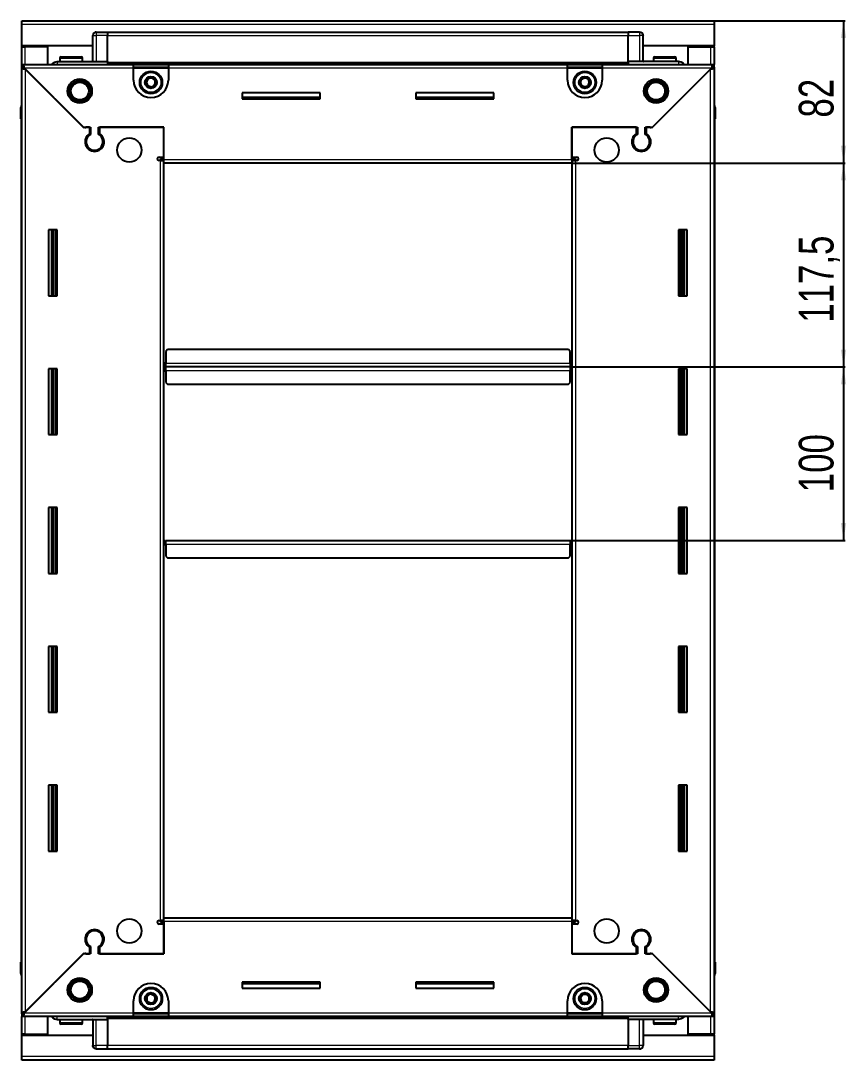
# Model space of a CAD drawing. Header units: millimetres. Extents: x 1021 to 2552, y 463 to 1596.
# Drawn here: x 2076 to 2552, y 843 to 1442 of the extents above; entities that cross this region are included whole.
import ezdxf

# ---------------------------------------------------------------- set-up
doc = ezdxf.new("R2010")
doc.units = ezdxf.units.MM
doc.layers.add('FORMAT', color=7, linetype='Continuous')
doc.styles.add('SLDTEXTSTYLE0', font='TXT', dxfattribs={"width": 0.75})
doc.dimstyles.new('SLDDIMSTYLE0', dxfattribs={"dimtxt": 20, "dimasz": 10, "dimexe": 0, "dimexo": 0.0625, "dimgap": 5, "dimtad": 2, "dimdec": 1, "dimrnd": 1e-09, "dimzin": 12, "dimdsep": 46, "dimtxsty": 'SLDTEXTSTYLE0', "dimsah": 1, "dimcen": 0.09, "dimadec": 0, "dimazin": 3, "dimtfac": 1, "dimtofl": 0, "dimtmove": 0, "dimatfit": 3, "dimfxl": 0, "dimfrac": 2, "dimtolj": 1, "dimtzin": 12, "dimarcsym": 0})

# ---------------------------------------------------------------- blocks, each defined once
blk = doc.blocks.new('_D_5')
at = {"layer": 'FORMAT'}
for p, q in [((2475.83, 1442.16), (2551.32, 1442.16)), ((2550.32, 1442.16), (2550.32, 1360.16)), ((2393.83, 1360.16), (2551.32, 1360.16))]:
    blk.add_line(p, q, dxfattribs=at)
for points in [[(2550.32, 1442.16), (2548.78, 1432.16), (2551.86, 1432.16)], [(2550.32, 1360.16), (2551.86, 1370.16), (2548.78, 1370.16)]]:
    blk.add_solid(points, dxfattribs=at)
at = {"layer": 'FORMAT', "insert": (2524.54, 1386.39), "char_height": 20, "attachment_point": 1, "rotation": 90, "style": 'SLDTEXTSTYLE0'}
blk.add_mtext('82', dxfattribs=at)
blk = doc.blocks.new('_D_6')
at = {"layer": 'FORMAT'}
for p, q in [((2393.83, 1360.16), (2551.32, 1360.16)), ((2550.32, 1360.16), (2550.32, 1242.66)), ((2392.83, 1242.66), (2551.32, 1242.66))]:
    blk.add_line(p, q, dxfattribs=at)
for points in [[(2550.32, 1360.16), (2548.78, 1350.16), (2551.86, 1350.16)], [(2550.32, 1242.66), (2551.86, 1252.66), (2548.78, 1252.66)]]:
    blk.add_solid(points, dxfattribs=at)
at = {"layer": 'FORMAT', "insert": (2524.54, 1268.16), "char_height": 20, "attachment_point": 1, "rotation": 90, "style": 'SLDTEXTSTYLE0'}
blk.add_mtext('117,5', dxfattribs=at)
blk = doc.blocks.new('_D_7')
at = {"layer": 'FORMAT'}
for p, q in [((2392.83, 1242.66), (2551.32, 1242.66)), ((2550.32, 1242.66), (2550.32, 1142.66)), ((2392.83, 1142.66), (2551.32, 1142.66))]:
    blk.add_line(p, q, dxfattribs=at)
for points in [[(2550.32, 1242.66), (2548.78, 1232.66), (2551.86, 1232.66)], [(2550.32, 1142.66), (2551.86, 1152.66), (2548.78, 1152.66)]]:
    blk.add_solid(points, dxfattribs=at)
at = {"layer": 'FORMAT', "insert": (2524.54, 1170.5), "char_height": 20, "attachment_point": 1, "rotation": 90, "style": 'SLDTEXTSTYLE0'}
blk.add_mtext('100', dxfattribs=at)

msp = doc.modelspace()

# ---------------------------------------------------------------- linework, layer by layer
at = {"color": 7, "linetype": 'Continuous', "lineweight": 25}
for p, q in [((2076.82, 1442.16), (2475.82, 1442.16)), ((2076.82, 1440.06), (2076.82, 1442.16)), ((2076.82, 1427.66), (2076.82, 1440.06)), ((2475.82, 1442.16), (2475.82, 1440.06)), ((2475.82, 1440.06), (2475.82, 1427.66)), ((2117.82, 1418.66), (2117.82, 1433.66)), ((2118.49, 1435.16), (2118.49, 1435.16)), ((2119.82, 1435.66), (2126.32, 1435.66)), ((2119.82, 1435.66), (2126.32, 1435.66)), ((2126.32, 1435.66), (2126.32, 1435.66)), ((2126.32, 1435.66), (2126.32, 1435.66)), ((2126.32, 1435.66), (2126.32, 1433.66)), ((2426.32, 1435.51), (2126.32, 1435.51)), ((2126.32, 1418.66), (2126.32, 1433.66)), ((2426.32, 1435.66), (2426.32, 1435.66)), ((2432.82, 1435.66), (2426.32, 1435.66)), ((2432.82, 1435.66), (2426.32, 1435.66)), ((2426.32, 1435.66), (2426.32, 1433.66)), ((2426.32, 1418.66), (2426.32, 1433.66)), ((2434.82, 1433.66), (2434.82, 1433.66)), ((2434.82, 1418.66), (2434.82, 1433.66)), ((2117.82, 1427.66), (2076.82, 1427.66)), ((2076.82, 1427.16), (2076.82, 1427.66)), ((2076.82, 1416.91), (2076.82, 1427.16)), ((2076.82, 1427.16), (2078.92, 1427.16)), ((2078.32, 1427.16), (2078.32, 1427.66)), ((2091.82, 1427.16), (2078.92, 1427.16)), ((2091.82, 1416.91), (2091.82, 1427.16)), ((2475.82, 1427.66), (2434.82, 1427.66)), ((2460.82, 1416.91), (2460.82, 1427.16)), ((2460.82, 1427.16), (2473.72, 1427.16)), ((2473.72, 1427.16), (2475.82, 1427.16)), ((2474.32, 1427.16), (2474.32, 1427.66)), ((2475.82, 1427.16), (2475.82, 1427.66)), ((2475.82, 1427.16), (2475.82, 1416.91)), ((2098.82, 1420.56), (2098.82, 1418.66)), ((2099.62, 1421.36), (2111.02, 1421.36)), ((2111.82, 1418.66), (2111.82, 1420.56)), ((2440.82, 1420.56), (2440.82, 1418.66)), ((2441.62, 1421.36), (2453.02, 1421.36)), ((2453.82, 1418.66), (2453.82, 1420.56)), ((2076.82, 1415.41), (2076.82, 1416.91)), ((2076.82, 1416.91), (2077.82, 1416.91)), ((2076.82, 1414.91), (2076.82, 1415.41)), ((2076.82, 1415.41), (2077.82, 1415.41)), ((2076.82, 870.41), (2076.82, 1414.91)), ((2078.32, 1414.91), (2076.82, 1414.91)), ((2077.82, 1415.41), (2077.82, 1416.91)), ((2077.82, 1416.91), (2141.32, 1416.91)), ((2078.42, 1414.81), (2112.32, 1380.91)), ((2113.02, 1380.21), (2078.92, 1414.31)), ((2097.32, 1418.66), (2126.32, 1418.66)), ((2126.32, 1418.66), (2126.32, 1418.16)), ((2126.32, 1417.51), (2426.32, 1417.51)), ((2141.32, 1414.81), (2141.32, 1416.91)), ((2141.32, 1416.91), (2161.32, 1416.91)), ((2141.32, 1415.41), (2161.32, 1415.41)), ((2141.32, 1407.91), (2141.32, 1414.81)), ((2161.32, 1416.91), (2161.32, 1414.81)), ((2161.32, 1416.91), (2391.32, 1416.91)), ((2161.32, 1414.81), (2161.32, 1407.91)), ((2391.32, 1414.81), (2391.32, 1416.91)), ((2391.32, 1416.91), (2411.32, 1416.91)), ((2391.32, 1415.41), (2411.32, 1415.41)), ((2391.32, 1407.91), (2391.32, 1414.81)), ((2411.32, 1416.91), (2474.82, 1416.91)), ((2411.32, 1416.91), (2411.32, 1414.81)), ((2411.32, 1414.81), (2411.32, 1407.91)), ((2455.32, 1418.66), (2426.32, 1418.66)), ((2426.32, 1418.66), (2426.32, 1418.16)), ((2473.72, 1414.31), (2439.62, 1380.21)), ((2440.32, 1380.91), (2474.22, 1414.81)), ((2474.32, 1414.91), (2475.82, 1414.91)), ((2474.82, 1415.41), (2474.82, 1416.91)), ((2474.82, 1416.91), (2475.82, 1416.91)), ((2474.82, 1415.41), (2475.82, 1415.41)), ((2475.82, 1415.41), (2475.82, 1416.91)), ((2475.82, 1415.41), (2475.82, 1414.91)), ((2475.82, 1414.91), (2475.82, 870.41)), ((2248.82, 1400.66), (2203.82, 1400.66)), ((2203.82, 1400.66), (2203.82, 1397.16)), ((2248.82, 1397.91), (2203.82, 1397.91)), ((2203.82, 1397.16), (2248.82, 1397.16)), ((2248.82, 1397.16), (2248.82, 1400.66)), ((2348.82, 1400.66), (2303.82, 1400.66)), ((2303.82, 1400.66), (2303.82, 1397.16)), ((2348.82, 1397.91), (2303.82, 1397.91)), ((2303.82, 1397.16), (2348.82, 1397.16)), ((2348.82, 1397.16), (2348.82, 1400.66)), ((2076.32, 1392.16), (2076.32, 1385.66)), ((2076.32, 1385.66), (2076.32, 1392.16)), ((2475.82, 1393.49), (2475.82, 1393.49)), ((2476.32, 1392.16), (2476.32, 1385.66)), ((2476.32, 1385.66), (2476.32, 1392.16)), ((2076.32, 1385.66), (2076.32, 1385.66)), ((2076.82, 1385.66), (2076.32, 1385.66)), ((2076.47, 1385.66), (2076.47, 899.66)), ((2475.82, 1385.66), (2476.32, 1385.66)), ((2476.17, 899.66), (2476.17, 1385.66)), ((2476.32, 1385.66), (2476.32, 1385.66)), ((2476.32, 1385.66), (2476.32, 1385.66)), ((2112.32, 1380.91), (2116.52, 1380.91)), ((2113.72, 1380.91), (2113.02, 1380.21)), ((2115.82, 1380.91), (2113.72, 1380.91)), ((2115.82, 1380.91), (2115.82, 1377.02)), ((2116.52, 1380.91), (2116.52, 1376.63)), ((2121.12, 1380.91), (2158.82, 1380.91)), ((2121.12, 1376.63), (2121.12, 1380.91)), ((2121.82, 1377.02), (2121.82, 1380.91)), ((2158.82, 1380.91), (2121.82, 1380.91)), ((2158.82, 1362.26), (2158.82, 1380.91)), ((2158.82, 1363.66), (2158.82, 1380.91)), ((2393.82, 1380.91), (2431.52, 1380.91)), ((2393.82, 1362.26), (2393.82, 1380.91)), ((2393.82, 1380.91), (2393.82, 1363.66)), ((2430.82, 1380.91), (2393.82, 1380.91)), ((2430.82, 1380.91), (2430.82, 1377.02)), ((2431.52, 1380.91), (2431.52, 1376.63)), ((2436.12, 1380.91), (2440.32, 1380.91)), ((2436.12, 1376.63), (2436.12, 1380.91)), ((2438.92, 1380.91), (2436.82, 1380.91)), ((2436.82, 1377.02), (2436.82, 1380.91)), ((2439.62, 1380.21), (2438.92, 1380.91)), ((2116.82, 1368.05), (2116.82, 1367.29)), ((2435.82, 1368.05), (2435.82, 1367.29)), ((2155.97, 1363.66), (2158.82, 1363.66)), ((2156.72, 1361.66), (2155.97, 1361.66)), ((2156.72, 1361.66), (2158.82, 1361.66)), ((2158.82, 1362.66), (2156.82, 1362.66)), ((2156.82, 1362.66), (2156.82, 1361.66)), ((2158.82, 1360.16), (2158.82, 1362.26)), ((2393.82, 1360.16), (2158.82, 1360.16)), ((2158.82, 925.16), (2158.82, 1360.16)), ((2393.82, 1363.66), (2396.67, 1363.66)), ((2395.82, 1362.66), (2393.82, 1362.66)), ((2393.82, 1362.26), (2393.82, 1360.16)), ((2393.82, 1361.66), (2395.92, 1361.66)), ((2393.82, 1360.16), (2393.82, 925.16)), ((2395.82, 1361.66), (2395.82, 1362.66)), ((2396.67, 1361.66), (2395.92, 1361.66)), ((2097.32, 1321.66), (2092.32, 1321.66)), ((2092.32, 1321.66), (2092.32, 1283.66)), ((2094.47, 1283.66), (2094.47, 1321.66)), ((2096.26, 1283.66), (2096.26, 1321.66)), ((2096.29, 1283.66), (2096.29, 1321.66)), ((2097.32, 1283.66), (2097.32, 1321.66)), ((2455.32, 1321.66), (2455.32, 1283.66)), ((2460.32, 1321.66), (2455.32, 1321.66)), ((2456.34, 1321.66), (2456.34, 1283.66)), ((2456.38, 1321.66), (2456.38, 1283.66)), ((2458.17, 1321.66), (2458.17, 1283.66)), ((2460.32, 1283.66), (2460.32, 1321.66)), ((2092.32, 1283.66), (2097.32, 1283.66)), ((2455.32, 1283.66), (2460.32, 1283.66)), ((2160.82, 1252.66), (2159.82, 1251.66)), ((2391.82, 1252.66), (2160.82, 1252.66)), ((2392.82, 1251.66), (2391.82, 1252.66)), ((2159.82, 1251.66), (2159.82, 1244.76)), ((2392.82, 1244.76), (2392.82, 1251.66)), ((2097.32, 1241.66), (2092.32, 1241.66)), ((2092.32, 1241.66), (2092.32, 1203.66)), ((2094.47, 1203.66), (2094.47, 1241.66)), ((2096.26, 1203.66), (2096.26, 1241.66)), ((2096.29, 1203.66), (2096.29, 1241.66)), ((2097.32, 1203.66), (2097.32, 1241.66)), ((2159.57, 1242.66), (2158.82, 1242.66)), ((2159.82, 1245.51), (2159.57, 1245.51)), ((2159.57, 1245.51), (2159.57, 1242.66)), ((2159.57, 1242.66), (2159.57, 1239.81)), ((2159.82, 1242.66), (2159.82, 1244.76)), ((2392.82, 1242.66), (2159.82, 1242.66)), ((2159.82, 1240.56), (2159.82, 1242.66)), ((2159.82, 1240.56), (2159.82, 1233.66)), ((2393.07, 1245.51), (2392.82, 1245.51)), ((2392.82, 1244.76), (2392.82, 1242.66)), ((2392.82, 1242.66), (2392.82, 1240.56)), ((2392.82, 1233.66), (2392.82, 1240.56)), ((2393.07, 1242.66), (2393.07, 1245.51)), ((2393.82, 1242.66), (2393.07, 1242.66)), ((2393.07, 1239.81), (2393.07, 1242.66)), ((2455.32, 1241.66), (2455.32, 1203.66)), ((2460.32, 1241.66), (2455.32, 1241.66)), ((2456.34, 1241.66), (2456.34, 1203.66)), ((2456.38, 1241.66), (2456.38, 1203.66)), ((2458.17, 1241.66), (2458.17, 1203.66)), ((2460.32, 1203.66), (2460.32, 1241.66)), ((2159.57, 1239.81), (2159.82, 1239.81)), ((2392.82, 1239.81), (2393.07, 1239.81)), ((2159.82, 1233.66), (2160.82, 1232.66)), ((2160.82, 1232.66), (2391.82, 1232.66)), ((2391.82, 1232.66), (2392.82, 1233.66)), ((2092.32, 1203.66), (2097.32, 1203.66)), ((2455.32, 1203.66), (2460.32, 1203.66)), ((2097.32, 1161.66), (2092.32, 1161.66)), ((2092.32, 1161.66), (2092.32, 1123.66)), ((2094.47, 1123.66), (2094.47, 1161.66)), ((2096.26, 1123.66), (2096.26, 1161.66)), ((2096.29, 1123.66), (2096.29, 1161.66)), ((2097.32, 1123.66), (2097.32, 1161.66)), ((2455.32, 1161.66), (2455.32, 1123.66)), ((2460.32, 1161.66), (2455.32, 1161.66)), ((2456.34, 1161.66), (2456.34, 1123.66)), ((2456.38, 1161.66), (2456.38, 1123.66)), ((2458.17, 1161.66), (2458.17, 1123.66)), ((2460.32, 1123.66), (2460.32, 1161.66)), ((2158.82, 1142.66), (2159.57, 1142.66)), ((2159.57, 1142.66), (2159.57, 1139.81)), ((2159.57, 1139.81), (2159.82, 1139.81)), ((2159.82, 1140.56), (2159.82, 1142.66)), ((2159.82, 1142.66), (2392.82, 1142.66)), ((2159.82, 1140.56), (2159.82, 1133.66)), ((2392.82, 1142.66), (2392.82, 1140.56)), ((2392.82, 1133.66), (2392.82, 1140.56)), ((2392.82, 1139.81), (2393.07, 1139.81)), ((2393.07, 1139.81), (2393.07, 1142.66)), ((2393.07, 1142.66), (2393.82, 1142.66)), ((2159.82, 1133.66), (2160.82, 1132.66)), ((2160.82, 1132.66), (2391.82, 1132.66)), ((2391.82, 1132.66), (2392.82, 1133.66)), ((2092.32, 1123.66), (2097.32, 1123.66)), ((2455.32, 1123.66), (2460.32, 1123.66)), ((2097.32, 1081.66), (2092.32, 1081.66)), ((2092.32, 1081.66), (2092.32, 1043.66)), ((2094.47, 1043.66), (2094.47, 1081.66)), ((2096.26, 1043.66), (2096.26, 1081.66)), ((2096.29, 1043.66), (2096.29, 1081.66)), ((2097.32, 1043.66), (2097.32, 1081.66)), ((2455.32, 1081.66), (2455.32, 1043.66)), ((2460.32, 1081.66), (2455.32, 1081.66)), ((2456.34, 1081.66), (2456.34, 1043.66)), ((2456.38, 1081.66), (2456.38, 1043.66)), ((2458.17, 1081.66), (2458.17, 1043.66)), ((2460.32, 1043.66), (2460.32, 1081.66)), ((2092.32, 1043.66), (2097.32, 1043.66)), ((2455.32, 1043.66), (2460.32, 1043.66)), ((2097.32, 1001.66), (2092.32, 1001.66)), ((2092.32, 1001.66), (2092.32, 963.66)), ((2094.47, 963.66), (2094.47, 1001.66)), ((2096.26, 963.66), (2096.26, 1001.66)), ((2096.29, 963.66), (2096.29, 1001.66)), ((2097.32, 963.66), (2097.32, 1001.66)), ((2455.32, 1001.66), (2455.32, 963.66)), ((2460.32, 1001.66), (2455.32, 1001.66)), ((2456.34, 1001.66), (2456.34, 963.66)), ((2456.38, 1001.66), (2456.38, 963.66)), ((2458.17, 1001.66), (2458.17, 963.66)), ((2460.32, 963.66), (2460.32, 1001.66)), ((2092.32, 963.66), (2097.32, 963.66)), ((2455.32, 963.66), (2460.32, 963.66)), ((2155.97, 923.66), (2156.72, 923.66)), ((2158.82, 923.66), (2156.72, 923.66)), ((2156.82, 923.66), (2156.82, 922.66)), ((2156.82, 922.66), (2158.82, 922.66)), ((2158.82, 923.06), (2158.82, 925.16)), ((2158.82, 925.16), (2393.82, 925.16)), ((2158.82, 923.06), (2158.82, 904.41)), ((2393.82, 925.16), (2393.82, 923.06)), ((2395.92, 923.66), (2393.82, 923.66)), ((2393.82, 923.06), (2393.82, 904.41)), ((2393.82, 922.66), (2395.82, 922.66)), ((2395.82, 922.66), (2395.82, 923.66)), ((2395.92, 923.66), (2396.67, 923.66)), ((2116.82, 918.04), (2116.82, 917.28)), ((2158.82, 921.66), (2155.97, 921.66)), ((2158.82, 904.41), (2158.82, 921.66)), ((2393.82, 921.66), (2393.82, 904.41)), ((2396.67, 921.66), (2393.82, 921.66)), ((2435.82, 918.04), (2435.82, 917.28)), ((2078.92, 871.01), (2113.02, 905.11)), ((2113.02, 905.11), (2113.72, 904.41)), ((2115.82, 908.3), (2115.82, 904.41)), ((2116.52, 908.7), (2116.52, 904.41)), ((2121.12, 904.41), (2121.12, 908.7)), ((2121.82, 904.41), (2121.82, 908.3)), ((2430.82, 908.3), (2430.82, 904.41)), ((2431.52, 908.7), (2431.52, 904.41)), ((2436.12, 904.41), (2436.12, 908.7)), ((2436.82, 904.41), (2436.82, 908.3)), ((2438.92, 904.41), (2439.62, 905.11)), ((2439.62, 905.11), (2473.72, 871.01)), ((2076.32, 893.16), (2076.32, 899.66)), ((2076.32, 899.66), (2076.32, 899.66)), ((2076.32, 899.66), (2076.32, 899.66)), ((2076.32, 899.66), (2076.32, 893.16)), ((2076.82, 899.66), (2076.32, 899.66)), ((2112.32, 904.41), (2078.42, 870.51)), ((2116.52, 904.41), (2112.32, 904.41)), ((2113.72, 904.41), (2115.82, 904.41)), ((2158.82, 904.41), (2121.12, 904.41)), ((2121.82, 904.41), (2158.82, 904.41)), ((2431.52, 904.41), (2393.82, 904.41)), ((2393.82, 904.41), (2430.82, 904.41)), ((2440.32, 904.41), (2436.12, 904.41)), ((2436.82, 904.41), (2438.92, 904.41)), ((2474.22, 870.51), (2440.32, 904.41)), ((2475.82, 899.66), (2476.32, 899.66)), ((2476.32, 899.66), (2476.32, 899.66)), ((2476.32, 893.16), (2476.32, 899.66)), ((2476.32, 899.66), (2476.32, 893.16)), ((2076.82, 891.84), (2076.82, 891.84)), ((2248.82, 888.16), (2203.82, 888.16)), ((2203.82, 888.16), (2203.82, 884.66)), ((2203.82, 887.41), (2248.82, 887.41)), ((2248.82, 884.66), (2248.82, 888.16)), ((2348.82, 888.16), (2303.82, 888.16)), ((2303.82, 888.16), (2303.82, 884.66)), ((2303.82, 887.41), (2348.82, 887.41)), ((2348.82, 884.66), (2348.82, 888.16)), ((2203.82, 884.66), (2248.82, 884.66)), ((2303.82, 884.66), (2348.82, 884.66)), ((2141.32, 870.51), (2141.32, 877.41)), ((2161.32, 877.41), (2161.32, 870.51)), ((2391.32, 870.51), (2391.32, 877.41)), ((2411.32, 877.41), (2411.32, 870.51)), ((2076.82, 869.91), (2076.82, 870.41)), ((2078.32, 870.41), (2076.82, 870.41)), ((2076.82, 869.91), (2076.82, 868.41)), ((2077.82, 869.91), (2076.82, 869.91)), ((2077.82, 869.91), (2077.82, 868.41)), ((2141.32, 868.41), (2141.32, 870.51)), ((2161.32, 869.91), (2141.32, 869.91)), ((2161.32, 870.51), (2161.32, 868.41)), ((2391.32, 868.41), (2391.32, 870.51)), ((2411.32, 869.91), (2391.32, 869.91)), ((2411.32, 870.51), (2411.32, 868.41)), ((2474.32, 870.41), (2475.82, 870.41)), ((2474.82, 869.91), (2474.82, 868.41)), ((2475.82, 869.91), (2474.82, 869.91)), ((2475.82, 870.41), (2475.82, 869.91)), ((2475.82, 869.91), (2475.82, 868.41)), ((2076.82, 858.16), (2076.82, 868.41)), ((2077.82, 868.41), (2076.82, 868.41)), ((2141.32, 868.41), (2077.82, 868.41)), ((2091.82, 858.16), (2091.82, 868.41)), ((2097.32, 866.66), (2126.32, 866.66)), ((2098.82, 866.66), (2098.82, 864.76)), ((2103.39, 863.96), (2099.62, 863.96)), ((2111.02, 863.96), (2103.39, 863.96)), ((2111.82, 864.76), (2111.82, 866.66)), ((2117.82, 866.66), (2117.82, 851.66)), ((2426.32, 867.81), (2126.32, 867.81)), ((2126.32, 866.66), (2126.32, 867.16)), ((2126.32, 866.66), (2126.32, 851.66)), ((2161.32, 868.41), (2141.32, 868.41)), ((2391.32, 868.41), (2161.32, 868.41)), ((2411.32, 868.41), (2391.32, 868.41)), ((2474.82, 868.41), (2411.32, 868.41)), ((2426.32, 866.66), (2426.32, 867.16)), ((2455.32, 866.66), (2426.32, 866.66)), ((2426.32, 866.66), (2426.32, 851.66)), ((2434.82, 866.66), (2434.82, 851.66)), ((2440.82, 866.66), (2440.82, 864.76)), ((2448.61, 863.96), (2441.62, 863.96)), ((2453.02, 863.96), (2448.61, 863.96)), ((2453.82, 864.76), (2453.82, 866.66)), ((2460.82, 858.16), (2460.82, 868.41)), ((2475.82, 868.41), (2474.82, 868.41)), ((2475.82, 868.41), (2475.82, 858.16)), ((2078.92, 858.16), (2076.82, 858.16)), ((2076.82, 857.66), (2076.82, 858.16)), ((2076.82, 845.26), (2076.82, 857.66)), ((2076.82, 857.66), (2117.82, 857.66)), ((2078.32, 857.66), (2078.32, 858.16)), ((2078.92, 858.16), (2091.82, 858.16)), ((2434.82, 857.66), (2475.82, 857.66)), ((2473.72, 858.16), (2460.82, 858.16)), ((2475.82, 858.16), (2473.72, 858.16)), ((2474.32, 857.66), (2474.32, 858.16)), ((2475.82, 857.66), (2475.82, 858.16)), ((2475.82, 857.66), (2475.82, 845.26)), ((2117.82, 851.66), (2117.82, 851.66)), ((2126.32, 849.66), (2126.32, 851.66)), ((2426.32, 849.66), (2426.32, 851.66)), ((2076.82, 843.16), (2076.82, 845.26)), ((2119.82, 849.66), (2126.32, 849.66)), ((2119.82, 849.66), (2126.32, 849.66)), ((2126.32, 849.81), (2426.32, 849.81)), ((2126.32, 849.66), (2126.32, 849.66)), ((2432.82, 849.66), (2426.32, 849.66)), ((2426.32, 849.66), (2426.32, 849.66)), ((2426.32, 849.66), (2426.32, 849.66)), ((2432.82, 849.66), (2426.32, 849.66)), ((2434.14, 850.16), (2434.14, 850.16)), ((2475.82, 845.26), (2475.82, 843.16)), ((2475.82, 843.16), (2076.82, 843.16))]:
    msp.add_line(p, q, dxfattribs=at)
at = {"color": 8, "linetype": 'Continuous', "lineweight": 18}
for p, q in [((2475.82, 1440.06), (2076.82, 1440.06)), ((2117.82, 1433.66), (2119.82, 1433.66)), ((2119.82, 1435.66), (2119.82, 1433.66)), ((2119.82, 1433.66), (2119.82, 1418.66)), ((2126.32, 1433.66), (2119.82, 1433.66)), ((2426.32, 1433.51), (2126.32, 1433.51)), ((2426.32, 1433.66), (2432.82, 1433.66)), ((2432.82, 1435.66), (2432.82, 1433.66)), ((2432.82, 1433.66), (2432.82, 1418.66)), ((2434.82, 1433.66), (2432.82, 1433.66)), ((2078.92, 1427.16), (2078.92, 1427.66)), ((2078.92, 1416.91), (2078.92, 1427.16)), ((2473.72, 1427.66), (2473.72, 1427.16)), ((2473.72, 1427.16), (2473.72, 1416.91)), ((2098.82, 1420.56), (2111.82, 1420.56)), ((2440.82, 1420.56), (2453.82, 1420.56)), ((2141.32, 1414.81), (2078.42, 1414.81)), ((2078.92, 1414.31), (2078.92, 871.01)), ((2426.32, 1418.16), (2126.32, 1418.16)), ((2426.32, 1416.93), (2126.32, 1416.93)), ((2141.32, 1414.81), (2161.32, 1414.81)), ((2391.32, 1414.81), (2161.32, 1414.81)), ((2391.32, 1414.81), (2411.32, 1414.81)), ((2474.22, 1414.81), (2411.32, 1414.81)), ((2473.72, 871.01), (2473.72, 1414.31)), ((2076.82, 1392.16), (2076.32, 1392.16)), ((2475.82, 1392.16), (2476.32, 1392.16)), ((2156.72, 923.66), (2156.72, 1361.66)), ((2158.82, 1362.26), (2393.82, 1362.26)), ((2395.92, 1361.66), (2395.92, 923.66)), ((2093.82, 1321.66), (2093.82, 1283.66)), ((2095.05, 1321.66), (2095.05, 1283.66)), ((2457.58, 1283.66), (2457.58, 1321.66)), ((2458.82, 1283.66), (2458.82, 1321.66)), ((2093.82, 1241.66), (2093.82, 1203.66)), ((2095.05, 1241.66), (2095.05, 1203.66)), ((2392.82, 1244.76), (2159.82, 1244.76)), ((2159.82, 1240.56), (2392.82, 1240.56)), ((2457.58, 1203.66), (2457.58, 1241.66)), ((2458.82, 1203.66), (2458.82, 1241.66)), ((2093.82, 1161.66), (2093.82, 1123.66)), ((2095.05, 1161.66), (2095.05, 1123.66)), ((2457.58, 1123.66), (2457.58, 1161.66)), ((2458.82, 1123.66), (2458.82, 1161.66)), ((2159.82, 1140.56), (2392.82, 1140.56)), ((2093.82, 1081.66), (2093.82, 1043.66)), ((2095.05, 1081.66), (2095.05, 1043.66)), ((2457.58, 1043.66), (2457.58, 1081.66)), ((2458.82, 1043.66), (2458.82, 1081.66)), ((2093.82, 1001.66), (2093.82, 963.66)), ((2095.05, 1001.66), (2095.05, 963.66)), ((2457.58, 963.66), (2457.58, 1001.66)), ((2458.82, 963.66), (2458.82, 1001.66)), ((2393.82, 923.06), (2158.82, 923.06)), ((2076.82, 893.16), (2076.32, 893.16)), ((2475.82, 893.16), (2476.32, 893.16)), ((2078.42, 870.51), (2141.32, 870.51)), ((2161.32, 870.51), (2141.32, 870.51)), ((2161.32, 870.51), (2391.32, 870.51)), ((2411.32, 870.51), (2391.32, 870.51)), ((2411.32, 870.51), (2474.22, 870.51)), ((2078.92, 858.16), (2078.92, 868.41)), ((2103.12, 864.76), (2098.82, 864.76)), ((2111.82, 864.76), (2103.12, 864.76)), ((2119.82, 851.66), (2119.82, 866.66)), ((2126.32, 868.4), (2426.32, 868.4)), ((2126.32, 867.16), (2426.32, 867.16)), ((2432.82, 851.66), (2432.82, 866.66)), ((2448.79, 864.76), (2440.82, 864.76)), ((2453.82, 864.76), (2448.79, 864.76)), ((2473.72, 868.41), (2473.72, 858.16)), ((2078.92, 857.66), (2078.92, 858.16)), ((2473.72, 858.16), (2473.72, 857.66)), ((2117.82, 851.66), (2119.82, 851.66)), ((2126.32, 851.66), (2119.82, 851.66)), ((2119.82, 849.66), (2119.82, 851.66)), ((2126.32, 851.81), (2426.32, 851.81)), ((2426.32, 851.66), (2432.82, 851.66)), ((2434.82, 851.66), (2432.82, 851.66)), ((2432.82, 849.66), (2432.82, 851.66)), ((2475.82, 845.26), (2076.82, 845.26))]:
    msp.add_line(p, q, dxfattribs=at)
at = {"color": 7, "linetype": 'Continuous', "lineweight": 25, "flags": 128}
for points in [[(2434.67, 1434.42), (2434.78, 1434.05), (2434.82, 1433.66)], [(2117.96, 850.91), (2117.86, 851.27), (2117.82, 851.66)]]:
    msp.add_lwpolyline(points, dxfattribs=at)
at = {"color": 7, "linetype": 'Continuous', "lineweight": 25}
for centre, radius in [((2110.32, 1401.66), 7), ((2110.32, 1401.66), 6.02), ((2151.32, 1406.66), 6.5), ((2151.32, 1406.66), 3.46), ((2401.32, 1406.66), 6.5), ((2401.32, 1406.66), 3.46), ((2442.32, 1401.66), 7), ((2442.32, 1401.66), 6.03), ((2110.32, 1401.66), 5.1), ((2442.32, 1401.66), 5.1), ((2138.82, 1367.66), 7), ((2413.82, 1367.66), 7), ((2138.82, 917.66), 7), ((2413.82, 917.66), 7), ((2110.32, 883.66), 7), ((2110.32, 883.66), 6.02), ((2110.32, 883.66), 5.1), ((2442.32, 883.66), 7), ((2442.32, 883.66), 6.03), ((2442.32, 883.66), 5.1), ((2151.32, 878.66), 6.5), ((2151.32, 878.66), 3.46), ((2401.32, 878.66), 6.5), ((2401.32, 878.66), 3.46)]:
    msp.add_circle(centre, radius, dxfattribs=at)
at = {"color": 8, "linetype": 'Continuous', "lineweight": 18}
for centre in [(2151.32, 1406.66), (2401.32, 1406.66), (2151.32, 878.66), (2401.32, 878.66)]:
    msp.add_circle(centre, 5.7, dxfattribs=at)
at = {"color": 7, "linetype": 'Continuous', "lineweight": 25}
for centre, radius, start, end in [((2119.82, 1433.66), 2, 90, 180), ((2119.82, 1433.66), 2, 90, 131.40962), ((2432.82, 1433.66), 2, 0, 90), ((2099.62, 1420.56), 0.8, 90, 180), ((2111.02, 1420.56), 0.8, 0, 90), ((2441.62, 1420.56), 0.8, 90, 180), ((2453.02, 1420.56), 0.8, 0, 90), ((2117.62, 1418.86), 0.2, 270, 0), ((2435.02, 1418.86), 0.2, 180, 270), ((2151.32, 1407.91), 10, 180, 270), ((2151.32, 1406.66), 2.5, 134.01559, 194.01559), ((2151.32, 1406.66), 2.5, 74.01559, 134.01559), ((2151.32, 1407.91), 10, 270, 0), ((2151.32, 1406.66), 2.5, 14.01559, 74.01559), ((2401.32, 1407.91), 10, 180, 270), ((2401.32, 1406.66), 2.5, 100.11158, 160.11158), ((2401.32, 1406.66), 2.5, 40.11158, 100.11158), ((2401.32, 1407.91), 10, 270, 0), ((2401.32, 1406.66), 2.5, 340.11158, 40.11158), ((2151.32, 1406.66), 2.5, 194.01559, 254.01559), ((2151.32, 1406.66), 2.5, 254.01559, 314.01559), ((2151.32, 1406.66), 2.5, 314.01559, 14.01559), ((2401.32, 1406.66), 2.5, 160.11158, 220.11158), ((2401.32, 1406.66), 2.5, 220.11158, 280.11158), ((2401.32, 1406.66), 2.5, 280.11158, 340.11158), ((2078.32, 1392.16), 2, 138.59038, 180), ((2474.32, 1392.16), 2, 33.78451, 41.40962), ((2474.32, 1392.16), 2, 0, 41.40962), ((2474.32, 1392.16), 2, 360, 19.56674), ((2118.82, 1372.41), 5.5, 123.05573, 56.94427), ((2118.82, 1372.41), 4.8, 118.63099, 61.36901), ((2433.82, 1372.41), 5.5, 123.05573, 56.94427), ((2433.82, 1372.41), 4.8, 118.63099, 61.36901), ((2155.97, 1362.66), 1, 90, 270), ((2396.67, 1362.66), 1, 270, 90), ((2155.97, 922.66), 1, 90, 270), ((2396.67, 922.66), 1, 270, 90), ((2118.82, 912.91), 5.5, 303.05573, 236.94427), ((2118.82, 912.91), 4.8, 298.63099, 241.36901), ((2433.82, 912.91), 5.5, 303.05573, 236.94427), ((2433.82, 912.91), 4.8, 298.63099, 241.36901), ((2078.32, 893.16), 2, 180, 199.56674), ((2078.32, 893.16), 2, 180, 221.39416), ((2474.32, 893.16), 2, 318.59038, 0), ((2078.32, 893.16), 2, 213.78451, 221.40962), ((2151.32, 877.41), 10, 90, 180), ((2151.32, 877.41), 10, 0, 90), ((2401.32, 877.41), 10, 90, 180), ((2401.32, 877.41), 10, 0, 90), ((2151.32, 878.66), 2.5, 127.47401, 187.47401), ((2151.32, 878.66), 2.5, 67.47401, 127.47401), ((2151.32, 878.66), 2.5, 7.47401, 67.47401), ((2401.32, 878.66), 2.5, 87.04236, 147.04236), ((2401.32, 878.66), 2.5, 27.04236, 87.04236), ((2151.32, 878.66), 2.5, 187.47401, 247.47401), ((2151.32, 878.66), 2.5, 247.47401, 307.47401), ((2151.32, 878.66), 2.5, 307.47401, 7.47401), ((2401.32, 878.66), 2.5, 147.04236, 207.04236), ((2401.32, 878.66), 2.5, 207.04236, 267.04236), ((2401.32, 878.66), 2.5, 267.04236, 327.04236), ((2401.32, 878.66), 2.5, 327.04236, 27.04236), ((2099.62, 864.76), 0.8, 180, 270), ((2111.02, 864.76), 0.8, 270, 360), ((2117.62, 866.46), 0.2, 0, 90), ((2435.02, 866.46), 0.2, 90, 180), ((2441.62, 864.76), 0.8, 180, 270), ((2453.02, 864.76), 0.8, 270, 360), ((2119.82, 851.66), 2, 180, 270), ((2432.82, 851.66), 2, 270, 0), ((2432.82, 851.66), 2, 270, 311.40962)]:
    msp.add_arc(centre, radius, start, end, dxfattribs=at)
for points, knots in [([(2076.82, 1414.91), (2076.84, 1414.87), (2076.9, 1414.78), (2077.29, 1414.64), (2077.85, 1414.51), (2078.43, 1414.4), (2078.79, 1414.34), (2078.92, 1414.31)], [0, 0, 0, 0, 0.230255, 0.448522, 0.666786, 0.88505, 1, 1, 1, 1]), ([(2078.42, 1414.81), (2078.37, 1415.07), (2078.28, 1415.56), (2078.15, 1416.2), (2078.02, 1416.67), (2077.91, 1416.89), (2077.84, 1416.91), (2077.82, 1416.91)], [0, 0, 0, 0, 0.230255, 0.448522, 0.666786, 0.88505, 1, 1, 1, 1]), ([(2094.1, 1416.91), (2094.22, 1417.11), (2094.61, 1417.76), (2095.76, 1418.47), (2096.8, 1418.6), (2097.32, 1418.66)], [0, 0, 0, 0, 0.18225, 0.591125, 1, 1, 1, 1]), ([(2126.32, 1418.66), (2126.32, 1418.63), (2126.32, 1418.55), (2126.32, 1417.93), (2126.32, 1417.35), (2126.32, 1416.96), (2126.32, 1416.93)], [0, 0, 0, 0, 0.324279, 0.648558, 0.972836, 1, 1, 1, 1]), ([(2426.32, 1418.66), (2426.32, 1418.63), (2426.32, 1418.55), (2426.32, 1417.93), (2426.32, 1417.35), (2426.32, 1416.96), (2426.32, 1416.93)], [0, 0, 0, 0, 0.324279, 0.648558, 0.972836, 1, 1, 1, 1]), ([(2458.53, 1416.91), (2458.41, 1417.11), (2458.03, 1417.76), (2456.87, 1418.47), (2455.84, 1418.6), (2455.32, 1418.66)], [0, 0, 0, 0, 0.18225, 0.591125, 1, 1, 1, 1]), ([(2473.72, 1414.31), (2473.97, 1414.36), (2474.46, 1414.45), (2475.11, 1414.58), (2475.57, 1414.71), (2475.79, 1414.82), (2475.81, 1414.89), (2475.82, 1414.91)], [0, 0, 0, 0, 0.230255, 0.448522, 0.666786, 0.88505, 1, 1, 1, 1]), ([(2474.82, 1416.91), (2474.77, 1416.89), (2474.68, 1416.84), (2474.55, 1416.44), (2474.42, 1415.88), (2474.31, 1415.3), (2474.24, 1414.94), (2474.22, 1414.81)], [0, 0, 0, 0, 0.230255, 0.448522, 0.666786, 0.88505, 1, 1, 1, 1]), ([(2148.54, 1407.46), (2148.91, 1407.82), (2149.61, 1408.49), (2150.3, 1409.15), (2150.62, 1409.46)], [0, 0, 0, 0, 0.534686, 1, 1, 1, 1]), ([(2150.62, 1409.46), (2151.11, 1409.32), (2152.04, 1409.06), (2152.96, 1408.79), (2153.39, 1408.67)], [0, 0, 0, 0, 0.5346859, 1, 1, 1, 1]), ([(2153.39, 1408.67), (2153.42, 1408.55), (2153.57, 1407.97), (2153.81, 1407), (2154.01, 1406.2), (2154.09, 1405.87)], [0, 0, 0, 0, 0.133125, 0.637099, 1, 1, 1, 1]), ([(2398.48, 1406.16), (2398.52, 1406.27), (2398.72, 1406.84), (2399.06, 1407.77), (2399.34, 1408.55), (2399.46, 1408.87)], [0, 0, 0, 0, 0.133125, 0.637099, 1, 1, 1, 1]), ([(2399.46, 1408.87), (2399.97, 1408.96), (2400.91, 1409.13), (2401.86, 1409.3), (2402.3, 1409.38)], [0, 0, 0, 0, 0.534686, 1, 1, 1, 1]), ([(2402.3, 1409.38), (2402.63, 1408.98), (2403.25, 1408.25), (2403.87, 1407.51), (2404.16, 1407.17)], [0, 0, 0, 0, 0.534686, 1, 1, 1, 1]), ([(2149.24, 1404.66), (2149.16, 1404.99), (2148.96, 1405.79), (2148.72, 1406.76), (2148.57, 1407.34), (2148.54, 1407.46)], [0, 0, 0, 0, 0.3629006, 0.8668753, 1, 1, 1, 1]), ([(2152.02, 1403.86), (2151.52, 1404.01), (2150.59, 1404.27), (2149.67, 1404.54), (2149.24, 1404.66)], [0, 0, 0, 0, 0.5346859, 1, 1, 1, 1]), ([(2154.09, 1405.87), (2153.72, 1405.51), (2153.03, 1404.84), (2152.34, 1404.17), (2152.02, 1403.86)], [0, 0, 0, 0, 0.534686, 1, 1, 1, 1]), ([(2400.34, 1403.95), (2400, 1404.34), (2399.38, 1405.08), (2398.76, 1405.82), (2398.48, 1406.16)], [0, 0, 0, 0, 0.534686, 1, 1, 1, 1]), ([(2403.18, 1404.46), (2402.67, 1404.37), (2401.72, 1404.2), (2400.78, 1404.03), (2400.34, 1403.95)], [0, 0, 0, 0, 0.534686, 1, 1, 1, 1]), ([(2404.16, 1407.17), (2404.04, 1406.85), (2403.76, 1406.07), (2403.42, 1405.14), (2403.22, 1404.57), (2403.18, 1404.46)], [0, 0, 0, 0, 0.3629006, 0.8668753, 1, 1, 1, 1]), ([(2148.65, 879.77), (2148.75, 879.85), (2149.23, 880.21), (2150.02, 880.82), (2150.67, 881.32), (2150.94, 881.53)], [0, 0, 0, 0, 0.133125, 0.637099, 1, 1, 1, 1]), ([(2150.94, 881.53), (2151.42, 881.33), (2152.31, 880.96), (2153.2, 880.59), (2153.61, 880.42)], [0, 0, 0, 0, 0.534686, 1, 1, 1, 1]), ([(2398.43, 878.81), (2398.72, 879.25), (2399.24, 880.06), (2399.76, 880.86), (2400, 881.24)], [0, 0, 0, 0, 0.534686, 1, 1, 1, 1]), ([(2400, 881.24), (2400.13, 881.23), (2400.73, 881.2), (2401.72, 881.15), (2402.54, 881.1), (2402.89, 881.09)], [0, 0, 0, 0, 0.133125, 0.637099, 1, 1, 1, 1]), ([(2402.89, 881.09), (2403.12, 880.63), (2403.56, 879.77), (2404, 878.91), (2404.2, 878.52)], [0, 0, 0, 0, 0.534686, 1, 1, 1, 1]), ([(2149.03, 876.91), (2148.96, 877.42), (2148.83, 878.38), (2148.71, 879.33), (2148.65, 879.77)], [0, 0, 0, 0, 0.534686, 1, 1, 1, 1]), ([(2151.69, 875.8), (2151.22, 876), (2150.33, 876.37), (2149.44, 876.74), (2149.03, 876.91)], [0, 0, 0, 0, 0.534686, 1, 1, 1, 1]), ([(2153.98, 877.56), (2153.71, 877.35), (2153.06, 876.85), (2152.27, 876.24), (2151.79, 875.88), (2151.69, 875.8)], [0, 0, 0, 0, 0.362901, 0.866875, 1, 1, 1, 1]), ([(2153.61, 880.42), (2153.68, 879.91), (2153.8, 878.95), (2153.93, 878), (2153.98, 877.56)], [0, 0, 0, 0, 0.5346859, 1, 1, 1, 1]), ([(2399.75, 876.24), (2399.51, 876.7), (2399.07, 877.56), (2398.64, 878.42), (2398.43, 878.81)], [0, 0, 0, 0, 0.5346859, 1, 1, 1, 1]), ([(2402.63, 876.09), (2402.29, 876.11), (2401.46, 876.15), (2400.47, 876.2), (2399.87, 876.24), (2399.75, 876.24)], [0, 0, 0, 0, 0.362901, 0.866875, 1, 1, 1, 1]), ([(2404.2, 878.52), (2403.92, 878.08), (2403.39, 877.27), (2402.87, 876.47), (2402.63, 876.09)], [0, 0, 0, 0, 0.534686, 1, 1, 1, 1]), ([(2078.92, 871.01), (2078.66, 870.97), (2078.17, 870.88), (2077.53, 870.74), (2077.06, 870.61), (2076.84, 870.5), (2076.82, 870.44), (2076.82, 870.41)], [0, 0, 0, 0, 0.230255, 0.448522, 0.666786, 0.88505, 1, 1, 1, 1]), ([(2077.82, 868.41), (2077.86, 868.44), (2077.95, 868.49), (2078.09, 868.89), (2078.22, 869.44), (2078.33, 870.02), (2078.39, 870.39), (2078.42, 870.51)], [0, 0, 0, 0, 0.230255, 0.448522, 0.666786, 0.88505, 1, 1, 1, 1]), ([(2475.82, 870.41), (2475.79, 870.46), (2475.74, 870.55), (2475.35, 870.68), (2474.79, 870.81), (2474.21, 870.92), (2473.84, 870.99), (2473.72, 871.01)], [0, 0, 0, 0, 0.230255, 0.448522, 0.666786, 0.88505, 1, 1, 1, 1]), ([(2474.22, 870.51), (2474.26, 870.26), (2474.35, 869.77), (2474.49, 869.13), (2474.62, 868.66), (2474.73, 868.44), (2474.79, 868.42), (2474.82, 868.41)], [0, 0, 0, 0, 0.230255, 0.448522, 0.666786, 0.88505, 1, 1, 1, 1]), ([(2094.1, 868.41), (2094.22, 868.21), (2094.61, 867.57), (2095.76, 866.86), (2096.8, 866.73), (2097.32, 866.66)], [0, 0, 0, 0, 0.18225, 0.591125, 1, 1, 1, 1]), ([(2126.32, 866.66), (2126.32, 866.7), (2126.32, 866.78), (2126.32, 867.4), (2126.32, 867.96), (2126.32, 868.33), (2126.32, 868.34)], [0, 0, 0, 0, 0.330266, 0.660532, 0.990799, 1, 1, 1, 1]), ([(2426.32, 866.66), (2426.32, 866.7), (2426.32, 866.78), (2426.32, 867.39), (2426.32, 867.97), (2426.32, 868.37), (2426.32, 868.4)], [0, 0, 0, 0, 0.324279, 0.648558, 0.972836, 1, 1, 1, 1]), ([(2458.53, 868.41), (2458.41, 868.21), (2458.03, 867.57), (2456.87, 866.86), (2455.84, 866.73), (2455.32, 866.66)], [0, 0, 0, 0, 0.18225, 0.591125, 1, 1, 1, 1])]:
    msp.add_open_spline(points, degree=3, knots=knots, dxfattribs=at)
for points in [[(2078.42, 1414.81), (2078.37, 1414.89), (2078.27, 1415.05), (2078.12, 1415.25), (2077.97, 1415.39), (2077.87, 1415.41), (2077.82, 1415.41)], [(2078.32, 1414.91), (2078.33, 1414.86), (2078.34, 1414.76), (2078.48, 1414.61), (2078.68, 1414.46), (2078.84, 1414.36), (2078.92, 1414.31)], [(2473.72, 1414.31), (2473.8, 1414.36), (2473.95, 1414.46), (2474.15, 1414.61), (2474.29, 1414.76), (2474.31, 1414.86), (2474.32, 1414.91)], [(2474.82, 1415.41), (2474.77, 1415.41), (2474.67, 1415.39), (2474.52, 1415.25), (2474.37, 1415.05), (2474.27, 1414.89), (2474.22, 1414.81)], [(2077.82, 869.91), (2077.87, 869.92), (2077.97, 869.94), (2078.12, 870.08), (2078.27, 870.28), (2078.37, 870.44), (2078.42, 870.51)], [(2078.92, 871.01), (2078.84, 870.96), (2078.68, 870.86), (2078.48, 870.71), (2078.34, 870.56), (2078.33, 870.46), (2078.32, 870.41)], [(2474.32, 870.41), (2474.31, 870.46), (2474.29, 870.56), (2474.15, 870.71), (2473.95, 870.86), (2473.8, 870.96), (2473.72, 871.01)], [(2474.22, 870.51), (2474.27, 870.44), (2474.37, 870.28), (2474.52, 870.08), (2474.67, 869.94), (2474.77, 869.92), (2474.82, 869.91)]]:
    msp.add_open_spline(points, degree=3, dxfattribs=at)
at = {"color": 8, "linetype": 'Continuous', "lineweight": 18}
for points, knots in [([(2097.32, 1418.66), (2097.32, 1418.62), (2097.32, 1418.54), (2097.32, 1418.11), (2097.32, 1417.65), (2097.32, 1417.24), (2097.32, 1416.97), (2097.32, 1416.91)], [0, 0, 0, 0, 0.359753, 0.553414, 0.751185, 0.948956, 1, 1, 1, 1]), ([(2455.32, 1418.66), (2455.32, 1418.62), (2455.32, 1418.54), (2455.32, 1418.11), (2455.32, 1417.65), (2455.32, 1417.24), (2455.32, 1416.97), (2455.32, 1416.91)], [0, 0, 0, 0, 0.359753, 0.553414, 0.751185, 0.948956, 1, 1, 1, 1]), ([(2097.32, 866.66), (2097.32, 866.71), (2097.32, 866.78), (2097.32, 867.22), (2097.32, 867.67), (2097.32, 868.09), (2097.32, 868.36), (2097.32, 868.41)], [0, 0, 0, 0, 0.359753, 0.553414, 0.751185, 0.948956, 1, 1, 1, 1]), ([(2455.32, 866.66), (2455.32, 866.71), (2455.32, 866.78), (2455.32, 867.22), (2455.32, 867.67), (2455.32, 868.09), (2455.32, 868.36), (2455.32, 868.41)], [0, 0, 0, 0, 0.3597529, 0.5534142, 0.7511852, 0.9489563, 1, 1, 1, 1])]:
    msp.add_open_spline(points, degree=3, knots=knots, dxfattribs=at)

# ---------------------------------------------------------------- dimensions: what is measured, and where the dimension line sits
at = {"layer": 'FORMAT'}
for base, p1, p2, picture, middle in [((2550.32, 1360.16), (2475.82, 1442.16), (2393.82, 1360.16), '_D_5', (2550.32, 1401.16)), ((2550.32, 1242.66), (2393.82, 1360.16), (2392.82, 1242.66), '_D_6', (2550.32, 1301.41)), ((2550.32, 1142.66), (2392.82, 1242.66), (2392.82, 1142.66), '_D_7', (2550.32, 1192.66))]:
    dim = msp.add_linear_dim(base=base, p1=p1, p2=p2, angle=90, dimstyle='SLDDIMSTYLE0', dxfattribs=at)
    dim.commit()
    dim.dimension.update_dxf_attribs({"geometry": picture, "text_midpoint": middle, "dimtype": 160})

doc.saveas('drawing.dxf')
